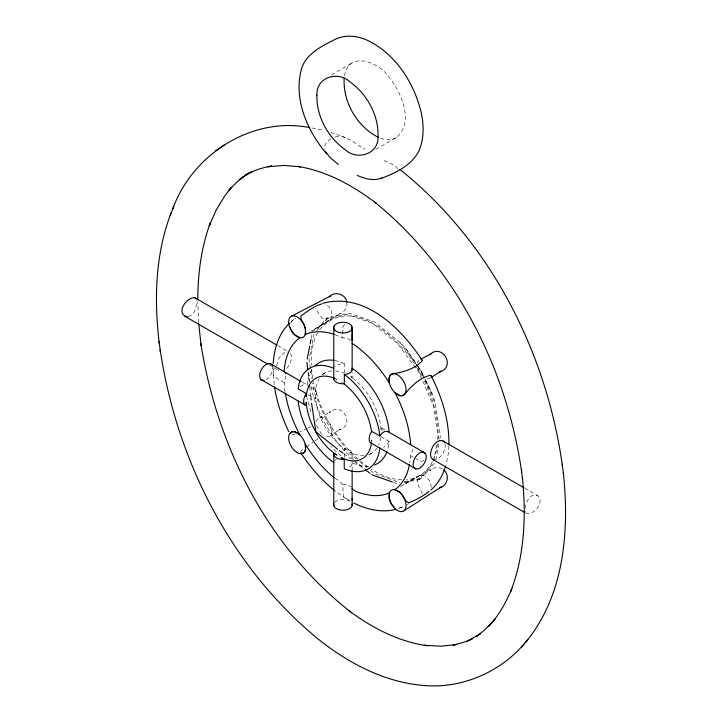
<?xml version="1.0" encoding="UTF-8"?>
<svg xmlns="http://www.w3.org/2000/svg" width="722" height="722" viewBox="0 0 722 722"><rect width="100%" height="100%" fill="white"/><g stroke="black" fill="none" stroke-linecap="round" stroke-linejoin="round"><path stroke-width="0.54" stroke-dasharray="3.61 2.71" d="M273.349 368.473L273.196 374.917L274.216 384.97M448.913 445.916L448.362 453.587L445.853 465.564M334.999 478.406C345.26 483.803 341.912 486.285 343.816 496.998L351.235 501.492M413.02 449.111L410.683 455.744L409.771 463.073M438.001 439.301C439.021 418.643 432.92 398.219 423.769 379.88M371.704 441.115L371.749 439.996L371.749 441.729M286.029 375.792C284.594 381.216 283.132 386.333 285.145 392.064M437.577 443.822L436.413 450.699L434.048 458.037M307.247 385.034L307.671 381.55A58.22 33.609 60 0 1 312.563 368.861M380.945 436.639L389.176 441.395L388.752 444.869A58.22 33.609 60 0 1 387.191 450.997M276.616 365.684L278.954 358.437A10.487 5.343 -56.1 0 1 284.351 352.95A10.487 5.523 -54.6 0 1 288.033 351.93M431.214 487.287L430.619 482.919A10.604 6.137 61.5 0 0 424.915 476.195M311.182 338.392L311.805 335.125M314.034 333.835L309.034 359.98L311.967 378.689M433.597 461.078L436.927 443.651M437.767 439.301L438.182 437.117L433.182 405.204L418.94 372.372L397.632 343.627L372.489 323.339L347.354 314.602L326.046 318.745L316.074 330.216M435.835 459.788L439.581 440.185M439.788 439.093L440.411 435.826L435.411 403.914L433.263 396.125L425.041 379.095M344.511 75.846C349.105 49.331 380.521 62.931 389.871 78.301C401.928 93.77 414.293 122.271 396.234 137.631L374.962 149.914M300.659 452.387L300.903 451.223L304.025 448.461M397.172 169.056L397.416 168.434C394.763 163.858 387.867 163.389 383.797 160.113M315.857 421.738L318.501 418.191A10.604 6.308 59.9 0 1 324.503 418.246C328.835 421.052 331.732 426.079 331.994 431.233A10.604 6.308 60.1 0 1 329.042 436.449L325.071 436.99M317.743 332.661C312.238 342.499 310.794 354.078 311.299 365.188M432.46 461.548L428.805 467.504L422.948 473.433L403.363 484.895M308.159 394.618L315.532 398.734A9.287 5.361 -60 0 0 315.532 389.817L310.749 387.055M290.515 323.248L291.643 321.425L295.596 318.321M319.711 329.575C350.802 293.565 398.039 337.093 415.908 365.991M389.176 441.395L387.597 443.696A9.233 4.585 -53.9 0 1 383.572 447.279M313.709 329.611L330.333 319.783L331.804 317.129L331.994 315.315A10.604 6.137 58.5 0 0 329.079 306.976L325.071 304.115M316.886 330.559L328.275 317.454L349.592 313.312L374.727 322.057L399.862 342.336L405.538 348.094L417.424 365.567M404.022 482.54L418.94 479.643L433.182 463.262M418.94 479.643L421.179 478.352L435.411 461.972M423.859 460.329L422.496 461.168L420.168 460.943L415.971 458.723M291.255 321.525L293.791 319.431M344.412 324.431L342.851 327.03L342.616 337.842L347.174 338.239L351.235 340.585M331.028 138.705C327.608 140.88 323.709 144.427 324.792 148.931M306.489 446.756L314.115 441.404M315.027 440.808L318.971 438.227M312.066 331.497L328.555 320.92L310.857 331.29M330.333 319.783L340.667 313.158L339.214 313.935C344.232 312.797 347.905 307.319 346.768 302.256M330.261 435.745L340.667 429.067L339.214 429.852C356.072 425.141 341.804 400.439 329.295 412.686L330.703 411.82L319.729 417.487M331.606 74.826L352.877 62.543M326.046 318.745L328.275 317.454M322.229 374.583L324.99 372.985M368.671 455.031L371.433 453.443M442.252 468.84C438.218 466.683 432.857 467.224 429.68 470.645L431.088 469.778L419.004 476.096L417.388 480.536A10.604 6.137 61.5 0 0 420.078 489.011L422.406 493.722M400.602 486.475L418.309 476.385L403.806 483.875M399.14 508.378L403.941 506.303M406.874 504.705L408.751 503.694M307.04 428.498L300.117 431.792M307.942 428.047L310.65 426.684M396.234 137.631C391.468 140.357 385.557 140.068 380.53 138.236M419.563 475.708L411.991 478.803L406.396 479.715M295.46 433.922L290.885 434.933M335.071 137.027C346.497 133.814 355.495 144.707 364.836 149.192M188.343 316.651C194.994 314.566 196.989 306.498 196.42 300.262M402.217 507.241L397.975 508.144M404.13 481.664L421.179 478.352M420.186 475.41L423.218 475.464L424.888 476.204M329.151 320.469L324.503 319.638A10.604 6.137 58.5 0 1 318.501 313.077L315.315 308.628M344.286 373.148L344.286 363.644L341.506 363.861A9.233 4.585 -6.1 0 0 334.674 366.866M344.286 457.197L344.412 448.75A9.287 5.361 0 0 1 352.128 453.208L352.128 469.787M342.616 484.056L347.174 484.697L351.235 487.043M401.793 479.841C390.855 479.489 380.458 475.013 371.343 469.192M311.904 127.947L324.034 130.42M330.829 132.37L345.333 137.514M334.999 334.692L342.616 337.842M375.774 474.119L399.862 482.495M393.445 482.323L397.632 483.785M526.13 512.891L526.952 513.775C534.334 514.19 543.386 503.92 538.892 496.736C530.697 490.238 523.757 504.245 525.625 511.375M344.286 363.644L341.064 362.273A58.22 33.609 60 0 0 334.981 360.567M335.793 378.924L336.786 379.438L334.53 378.138M284.062 382.633L274.82 377.028L273.457 375.124L273.124 372.344M413.246 457.279L410.683 455.744M277.799 345.612L287.527 351.235M524.831 488.234L537.475 495.536M302.139 382.091L309.991 386.622M384.835 429.825L380.945 427.586L380.945 429.536L380.9 428.363A46.452 26.813 60 0 0 351.433 377.326L350.441 376.703L352.128 377.678L352.128 372.399M268.241 364.411L278.954 370.594L277.717 369.465M344.286 448.75L345.982 449.725L344.99 449.093A46.452 26.813 60 0 1 315.523 398.057L315.478 396.883L315.478 398.842M352.128 453.272L350.441 452.297L351.433 452.811A46.452 26.813 60 0 0 363.689 455.6M346.064 498.676L334.855 490.789M341.244 382.01L342.237 382.642M368.03 466.981L360.657 461.331M343.862 453.867L351.018 459.165M354.601 461.809L364.439 469.092M370.702 473.722L372.489 475.04M356.524 459.066L349.592 453.47L328.275 424.726L314.034 391.893L312.662 383.093M359.989 461.863L366.929 467.459M370.395 470.257L374.727 473.758M353.419 459.652C332.616 440.907 316.435 412.876 310.595 385.476M354.285 460.356L364.691 468.749M358.238 459.237C335.721 438.868 319.738 411.215 313.375 381.514M423.218 376.415L419.004 370.973L417.542 366.244M399.862 342.336L417.181 365.693M417.848 366.595L421.179 371.09L424.563 378.093L421.097 371.126L416.738 364.682M418.047 366.487L421.179 371.09L423.399 376.216M405.538 348.094L416.116 363.762M416.513 367.002L422.388 377.164M424.996 379.131L433.263 396.125M425.177 380.323L435.411 403.914M290.614 353.428C292.437 356.957 291.165 361.18 289.477 364.511A10.487 6.715 -64.4 0 1 286.282 368.743M324.828 149.355L325.09 150.113M312.761 378.373L311.561 369.159M308.529 372.272L310.424 384.375M445.113 443.84L445.113 448.29L443.091 453.199A10.487 5.343 -56.1 0 1 437.694 458.678A10.487 5.523 -54.6 0 1 435.763 459.499M308.059 372.326L309.197 382.272M309.693 386.703L310.83 396.649M198.64 322.716L197.81 301.634M315.478 389.79L315.478 391.739L315.523 390.62A46.452 26.813 60 0 1 319.241 378.608M430.619 377.805A10.604 5.938 60.1 0 1 426.522 378.364M417.551 362.814A10.604 5.938 59.9 0 1 418.922 360.215M368.789 466.259A58.22 33.609 60 0 1 355.359 464.147L352.128 462.775L352.128 464.174A9.233 4.585 -6.1 0 1 347.174 467.973M341.064 455.898A58.22 33.609 60 0 1 330.811 446.25M321.75 434.346A58.22 33.609 60 0 1 315.776 423.751M310.902 411.766A58.22 33.609 60 0 1 307.671 398.066M334.674 460.762A9.233 5.975 7 0 1 336.389 459.354M300.271 386.73A9.233 4.585 -53.9 0 1 306.038 384.339M322.824 374.492A46.452 26.813 60 0 1 332.725 370.828M335.64 370.918A46.452 26.813 60 0 1 344.186 373.256M380.702 437.532A46.452 26.813 60 0 1 378.554 445.248M377.173 447.811A46.452 26.813 60 0 1 369.05 454.562M381.008 427.623A9.287 5.361 -60 0 1 382.263 431.35M351.235 376.009A9.287 5.361 0 0 1 352.128 377.606M272.456 365.991A9.287 5.361 -60 0 1 266.21 379.519M334.674 502.431A9.287 5.361 0 0 1 342.959 499.507A9.287 5.361 0 0 1 351.235 502.431"/><path stroke-width="1.08" d="M260.895 379.465L306.281 405.665L306.281 402.199L306.327 403.372A46.452 26.813 60 0 0 335.793 454.409L336.786 455.031L333.781 453.299L333.781 454.887A9.287 5.361 0 0 0 341.506 459.345L344.25 459.345L344.25 468.65L346.163 469.462A58.22 33.609 60 0 0 379.555 450.185L379.808 448.118M352.128 328.465A9.287 5.361 0 0 1 337.111 331.795A9.287 5.361 0 0 1 339.629 322.617A9.287 5.361 0 0 1 352.128 328.465L352.128 369.998A9.233 5.975 7 0 1 344.412 374.456L344.25 383.743L341.506 383.743A9.287 5.361 0 0 1 333.781 379.285L333.781 377.705M352.128 500.265L352.128 498.595M352.128 488.559C355.811 492.964 365.639 494.362 371.677 495.463C377.723 496.005 383.996 495.355 389.546 492.801L389.23 498.027A12.075 6.949 58.5 0 0 392.353 505.201L394.113 506.853M352.128 369.998L352.128 368.175L355.359 370.53A58.22 33.609 60 0 1 388.752 428.363L389.176 432.334M352.128 340.378L352.128 334.078M352.128 332.607L352.128 330.062M352.128 329.701L351.867 327.968M197.81 299.576C197.909 273.602 201.194 247.348 210.337 222.917L209.181 225.815L216.203 210.021L224.75 195.951L231.257 187.521L228.766 190.409L235.968 183.027L243.666 176.592M448.94 444.788C449.31 420.529 441.891 396.649 430.844 375.25C420.394 377.137 410.953 386.333 404.347 394.645A12.075 7.175 59.9 0 1 399.456 395.43L394.799 392.38C403.399 408.571 409.401 426.386 410.683 444.752M284.062 371.649C284.919 358.969 289.224 345.333 299.955 337.616L295.271 335.279A12.075 6.949 61.5 0 1 290.623 328.988L290.28 327.752M273.196 363.464C274.098 348.87 278.674 333.636 289.45 323.239M344.186 77.94C342.706 101.919 357.047 126.756 378.554 137.469M334.196 378.229A46.452 26.813 60 0 0 306.327 395.936L306.281 397.046L306.281 393.58L298.222 388.932L298.475 386.866A58.22 33.609 60 0 1 331.867 367.588L333.781 368.4M431.242 376.848L431.341 376.135M307.22 359.087L309.72 346.018M310.135 343.843L310.974 339.484M409.446 464.769C407.551 474.39 402.921 483.957 394.799 489.769L399.428 492.142A12.075 6.949 58.5 0 1 404.32 498.297L405.99 501.032L408.679 502.756C415.782 500.075 422.921 496.249 428.931 491.511M445.564 466.493C442.767 475.455 437.965 483.939 430.781 490.112M171.367 212.358C155.149 253.801 154.021 299.567 159.255 343.275M172.594 209.29C192.016 154.58 251.752 116.007 309.783 127.604M170.212 215.255L173.767 206.357M415.836 468.921L370.377 442.676A9.287 5.361 -60 0 1 370.377 433.76L371.749 431.377L379.871 435.88A9.233 5.975 -67 0 1 387.597 431.422L423.561 452.189M290.063 433.561L290.623 432.613A12.075 6.76 60.1 0 1 295.271 431.973L299.955 435.014C292.979 421.901 287.735 407.777 285.307 393.093M306.281 393.58L304.91 395.954A9.287 5.361 -60 0 0 304.91 404.871M525.345 642.607C564.36 595.957 569.595 530.697 563.295 472.495M159.011 341.316C173.731 454.571 228.648 564.956 317.211 638.311C351.009 665.467 392.461 686.595 436.756 685.9C469.968 684.898 502.377 669.249 524.037 644.114M521.537 647.002L527.836 639.737M215.526 150.997L219.741 148.073M220.156 147.766L224.38 144.842M431.566 377.2L441.052 371.108L439.599 371.893C456.457 367.182 442.189 342.481 429.68 354.728L431.088 353.861L421.079 359.033M404.203 510.662L441.052 487.025L439.599 487.81C447.514 486.24 450.185 474.679 443.579 469.941M243.612 176.619C251.87 170.753 261.743 167.82 271.598 166.024L267.862 166.737L283.764 165.446L300.523 166.791L297.437 166.34C326.443 170.952 352.868 185.545 376.027 203.108L374.483 201.952C456.277 268.006 506.673 368.68 521.645 471.818L521.41 469.905L522.611 479.552L522.367 477.558C526.275 515.743 524.686 555.435 510.662 591.562L511.817 588.647C506.916 600.578 500.725 612.076 492.458 622.021L494.949 619.142L488.984 626.028L491.483 623.14L484.245 630.261L476.33 636.578L480.545 633.654L467.576 641.109L472.215 638.925L462.865 642.544L453.046 645.17L456.791 644.448L441.034 646.217L424.337 645.278L427.46 645.739C398.67 641.777 372.173 627.95 349.096 610.794L350.666 611.976C267.835 547.15 217.051 446.566 200.878 343.726L201.113 345.603L198.74 323.79M291.814 316.001L330.703 295.903L329.295 296.769C334.62 290.704 345.973 294.17 346.768 302.256M381.767 177.955C373.725 181.384 364.881 178.731 357.273 175.428M322.905 303.258C364.809 292.049 401.414 328.438 422.406 360.63C415.547 368.734 402.858 372.317 392.353 373.879A12.075 7.175 60.1 0 0 389.23 377.723L389.546 383.283C379.826 367.733 367.399 353.627 352.128 343.338M380.485 178.65C395.142 173.172 411.666 165.627 418.95 150.853C423.958 139.129 423.985 125.881 421.44 113.562C414.509 83.265 395.665 53.762 367.002 40.134C356.596 35.468 344.051 34.376 333.799 40.035C320.442 46.822 304.458 54.836 300.957 70.973C293.827 100.629 307.789 131.386 326.597 153.84M395.728 509.344C381.622 513.08 366.577 509.398 353.789 503.053M187.503 316.687C174.959 314.648 186.321 296.264 195.084 297.861L276.824 345.053M321.94 303.863C314.214 306.182 307.175 311.209 300.903 316.074L301.047 319.268L302.608 322.066A12.075 6.949 61.5 0 1 305.469 329.385L305.198 334.593C314.305 330.459 324.909 331.236 334.178 334.403M372.489 475.04L392.398 481.962M421.215 359.493L421.892 359.755M300.848 452.902L302.608 453.389A12.075 6.76 59.9 0 0 305.496 449.68L305.198 444.102C313.068 456.692 322.68 468.307 334.178 477.747M525.011 512.656L432.559 459.282C428.985 456.241 430.781 450.699 432.559 447.126A10.487 6.715 -64.4 0 1 437.694 441.485A10.487 6.525 -65.9 0 1 443.091 441.043L523.856 487.675M270.073 363.572L301.173 381.532M184.552 316.092L267.275 363.852M344.25 459.345L341.244 457.613L342.237 458.127A46.452 26.813 60 0 0 371.505 442.848M344.25 374.438L346.163 375.837A58.22 33.609 60 0 1 379.555 433.669L379.808 436.034M333.781 462.603L331.867 461.205A58.22 33.609 60 0 1 298.475 403.372L298.222 401.017M337.598 449.237L315.893 431.873L311.579 403.282M339.385 450.564L342.968 453.208M365.332 469.751L369.808 473.063M399.934 169.48C492.584 243.431 549.361 357.751 563.539 474.489M338.32 164.508L329.557 157.08L325.793 151.837M334.042 490.157C321.2 479.679 310.162 467.062 301.047 453.245M443.091 441.043L444.319 442.171M423.191 451.981L424.536 453.371M195.084 297.861L195.915 298.755M284.919 372.146L285.786 373.68M288.746 431.63C282.013 417.497 276.977 402.488 274.486 387.01M351.235 326.127L351.596 327.039M562.257 464.12L562.492 466.033M160.076 349.791L160.302 351.668M306.931 362.372L307.807 370.115M310.956 397.759L311.209 399.97M352.128 470.879L352.128 505.707M333.781 326.786L333.781 379.285M333.781 453.299L333.781 505.707M434.012 459.697A10.487 5.523 -54.6 0 1 432.559 459.282M343.834 383.788A46.452 26.813 60 0 1 371.505 431.711M315.189 365.765A58.22 33.609 60 0 1 334.133 360.413M386.893 451.801A58.22 33.609 60 0 1 374.673 464.905M264.18 380.323A9.287 5.361 -60 0 1 261.563 369.258A9.287 5.361 -60 0 1 272.456 365.991M352.128 504.028A9.287 5.361 0 0 1 342.959 510.228A9.287 5.361 0 0 1 333.781 504.028M316.922 95.304C316.353 116.522 328.014 137.37 345.08 149.625C357.146 160.979 379.212 154.138 378.039 136.142C378.617 114.924 366.947 94.068 349.89 81.821C337.815 70.458 315.749 77.308 316.922 95.304M305.668 447.757L305.496 449.68A12.075 6.976 60 0 1 296.507 452.162A12.075 6.976 60 0 1 288.629 438.516A12.075 6.976 60 0 1 295.244 431.991L297.148 432.839A12.075 6.976 60 0 1 305.677 447.631L305.668 447.757M389.203 377.741L388.987 379.808A12.075 6.976 60 0 0 397.524 394.6L399.428 395.448A12.075 6.976 60 0 0 406.044 388.923A12.075 6.976 60 0 0 398.165 375.278A12.075 6.976 60 0 0 389.203 377.741M247.827 173.695L239.451 179.516L247.827 173.695M252.186 171.655L247.538 173.84L252.122 171.737M399.456 492.124L397.533 490.789A12.075 6.976 60 0 0 388.987 495.725L389.203 498.045A12.075 6.976 60 0 0 398.165 510.86A12.075 6.976 60 0 0 406.044 506.312A12.075 6.976 60 0 0 399.428 492.142M297.139 336.642L295.244 335.297A12.075 6.976 60 0 1 288.629 321.128A12.075 6.976 60 0 1 296.507 316.579A12.075 6.976 60 0 1 305.469 329.394L305.686 331.714A12.075 6.976 60 0 1 297.139 336.642M420.385 467.703A9.287 5.361 -60 0 0 425.014 453.028A9.287 5.361 -60 0 0 413.697 460.934A9.287 5.361 -60 0 0 420.385 467.703"/></g></svg>
